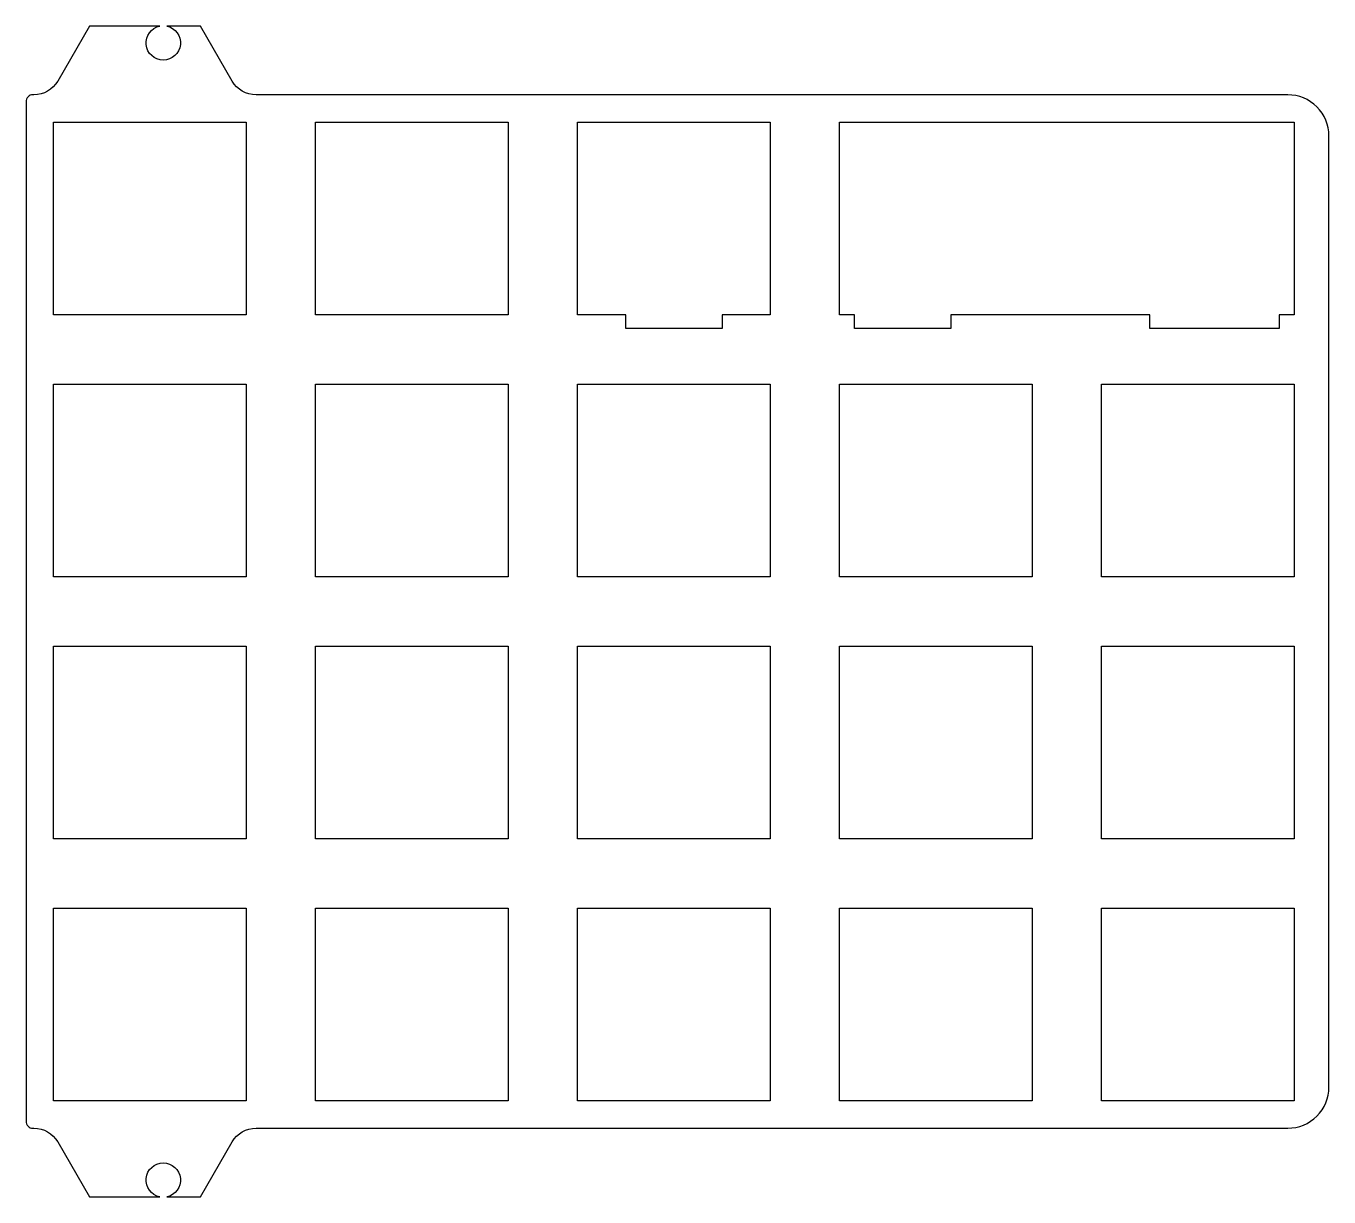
# Model space of a CAD drawing. Header units: millimetres. Extents: x -232.8 to -138.1, y -14 to 71.2.
import ezdxf

# ---------------------------------------------------------------- set-up
doc = ezdxf.new("R2010")
doc.units = ezdxf.units.MM
doc.layers.get('0').update_dxf_attribs({"linetype": 'CONTINUOUS'})

msp = doc.modelspace()

# ---------------------------------------------------------------- linework, layer by layer
msp.add_lwpolyline([(-216.116, -9), (-141.113, -9, 0.414214), (-138.113, -6), (-138.113, 63.15, 0.414214), (-141.113, 66.15), (-216.116, 66.15, -0.267949), (-217.848, 67.15), (-220.158, 71.15), (-222.614, 71.15, -9.949874), (-223.111, 71.15), (-228.229, 71.15), (-230.539, 67.15, -0.267949), (-232.271, 66.15), (-232.338, 66.15, 0.414214), (-232.838, 65.65), (-232.838, -8.5, 0.414214), (-232.338, -9), (-232.271, -9, -0.267949), (-230.539, -10), (-228.229, -14), (-223.111, -14, -9.949874), (-222.614, -14), (-220.158, -14), (-217.848, -10, -0.267949)], format="xyb", close=True)
for points in [[(-216.838, 50.15), (-230.838, 50.15), (-230.838, 64.15), (-216.838, 64.15)], [(-197.788, 64.15), (-197.788, 50.15), (-211.788, 50.15), (-211.788, 64.15)], [(-178.737, 64.15), (-178.737, 50.15), (-182.237, 50.15), (-182.237, 49.15), (-189.237, 49.15), (-189.237, 50.15), (-192.738, 50.15), (-192.738, 64.15)], [(-140.637, 50.15), (-141.725, 50.15), (-141.725, 49.15), (-151.137, 49.15), (-151.137, 50.15), (-165.601, 50.15), (-165.601, 49.15), (-172.601, 49.15), (-172.601, 50.15), (-173.688, 50.15), (-173.688, 64.15), (-140.637, 64.15)], [(-230.838, 45.1), (-216.838, 45.1), (-216.838, 31.1), (-230.838, 31.1)], [(-211.788, 31.1), (-211.788, 45.1), (-197.788, 45.1), (-197.788, 31.1)], [(-192.738, 31.1), (-192.738, 45.1), (-178.737, 45.1), (-178.737, 31.1)], [(-173.688, 31.1), (-173.688, 45.1), (-159.688, 45.1), (-159.688, 31.1)], [(-154.638, 31.1), (-154.638, 45.1), (-140.637, 45.1), (-140.637, 31.1)], [(-230.838, 26.05), (-216.838, 26.05), (-216.838, 12.05), (-230.838, 12.05)], [(-197.788, 26.05), (-197.788, 12.05), (-211.788, 12.05), (-211.788, 26.05)], [(-178.737, 26.05), (-178.737, 12.05), (-192.738, 12.05), (-192.738, 26.05)], [(-173.688, 12.05), (-173.688, 26.05), (-159.688, 26.05), (-159.688, 12.05)], [(-140.637, 26.05), (-140.637, 12.05), (-154.638, 12.05), (-154.638, 26.05)], [(-230.838, -7), (-230.838, 7), (-216.838, 7), (-216.838, -7)], [(-211.788, -7), (-211.788, 7), (-197.788, 7), (-197.788, -7)], [(-178.737, -7), (-192.738, -7), (-192.738, 7), (-178.737, 7)], [(-173.688, 7), (-159.688, 7), (-159.688, -7), (-173.688, -7)], [(-154.638, -7), (-154.638, 7), (-140.637, 7), (-140.637, -7)]]:
    msp.add_lwpolyline(points, close=True)

doc.saveas('drawing.dxf')
